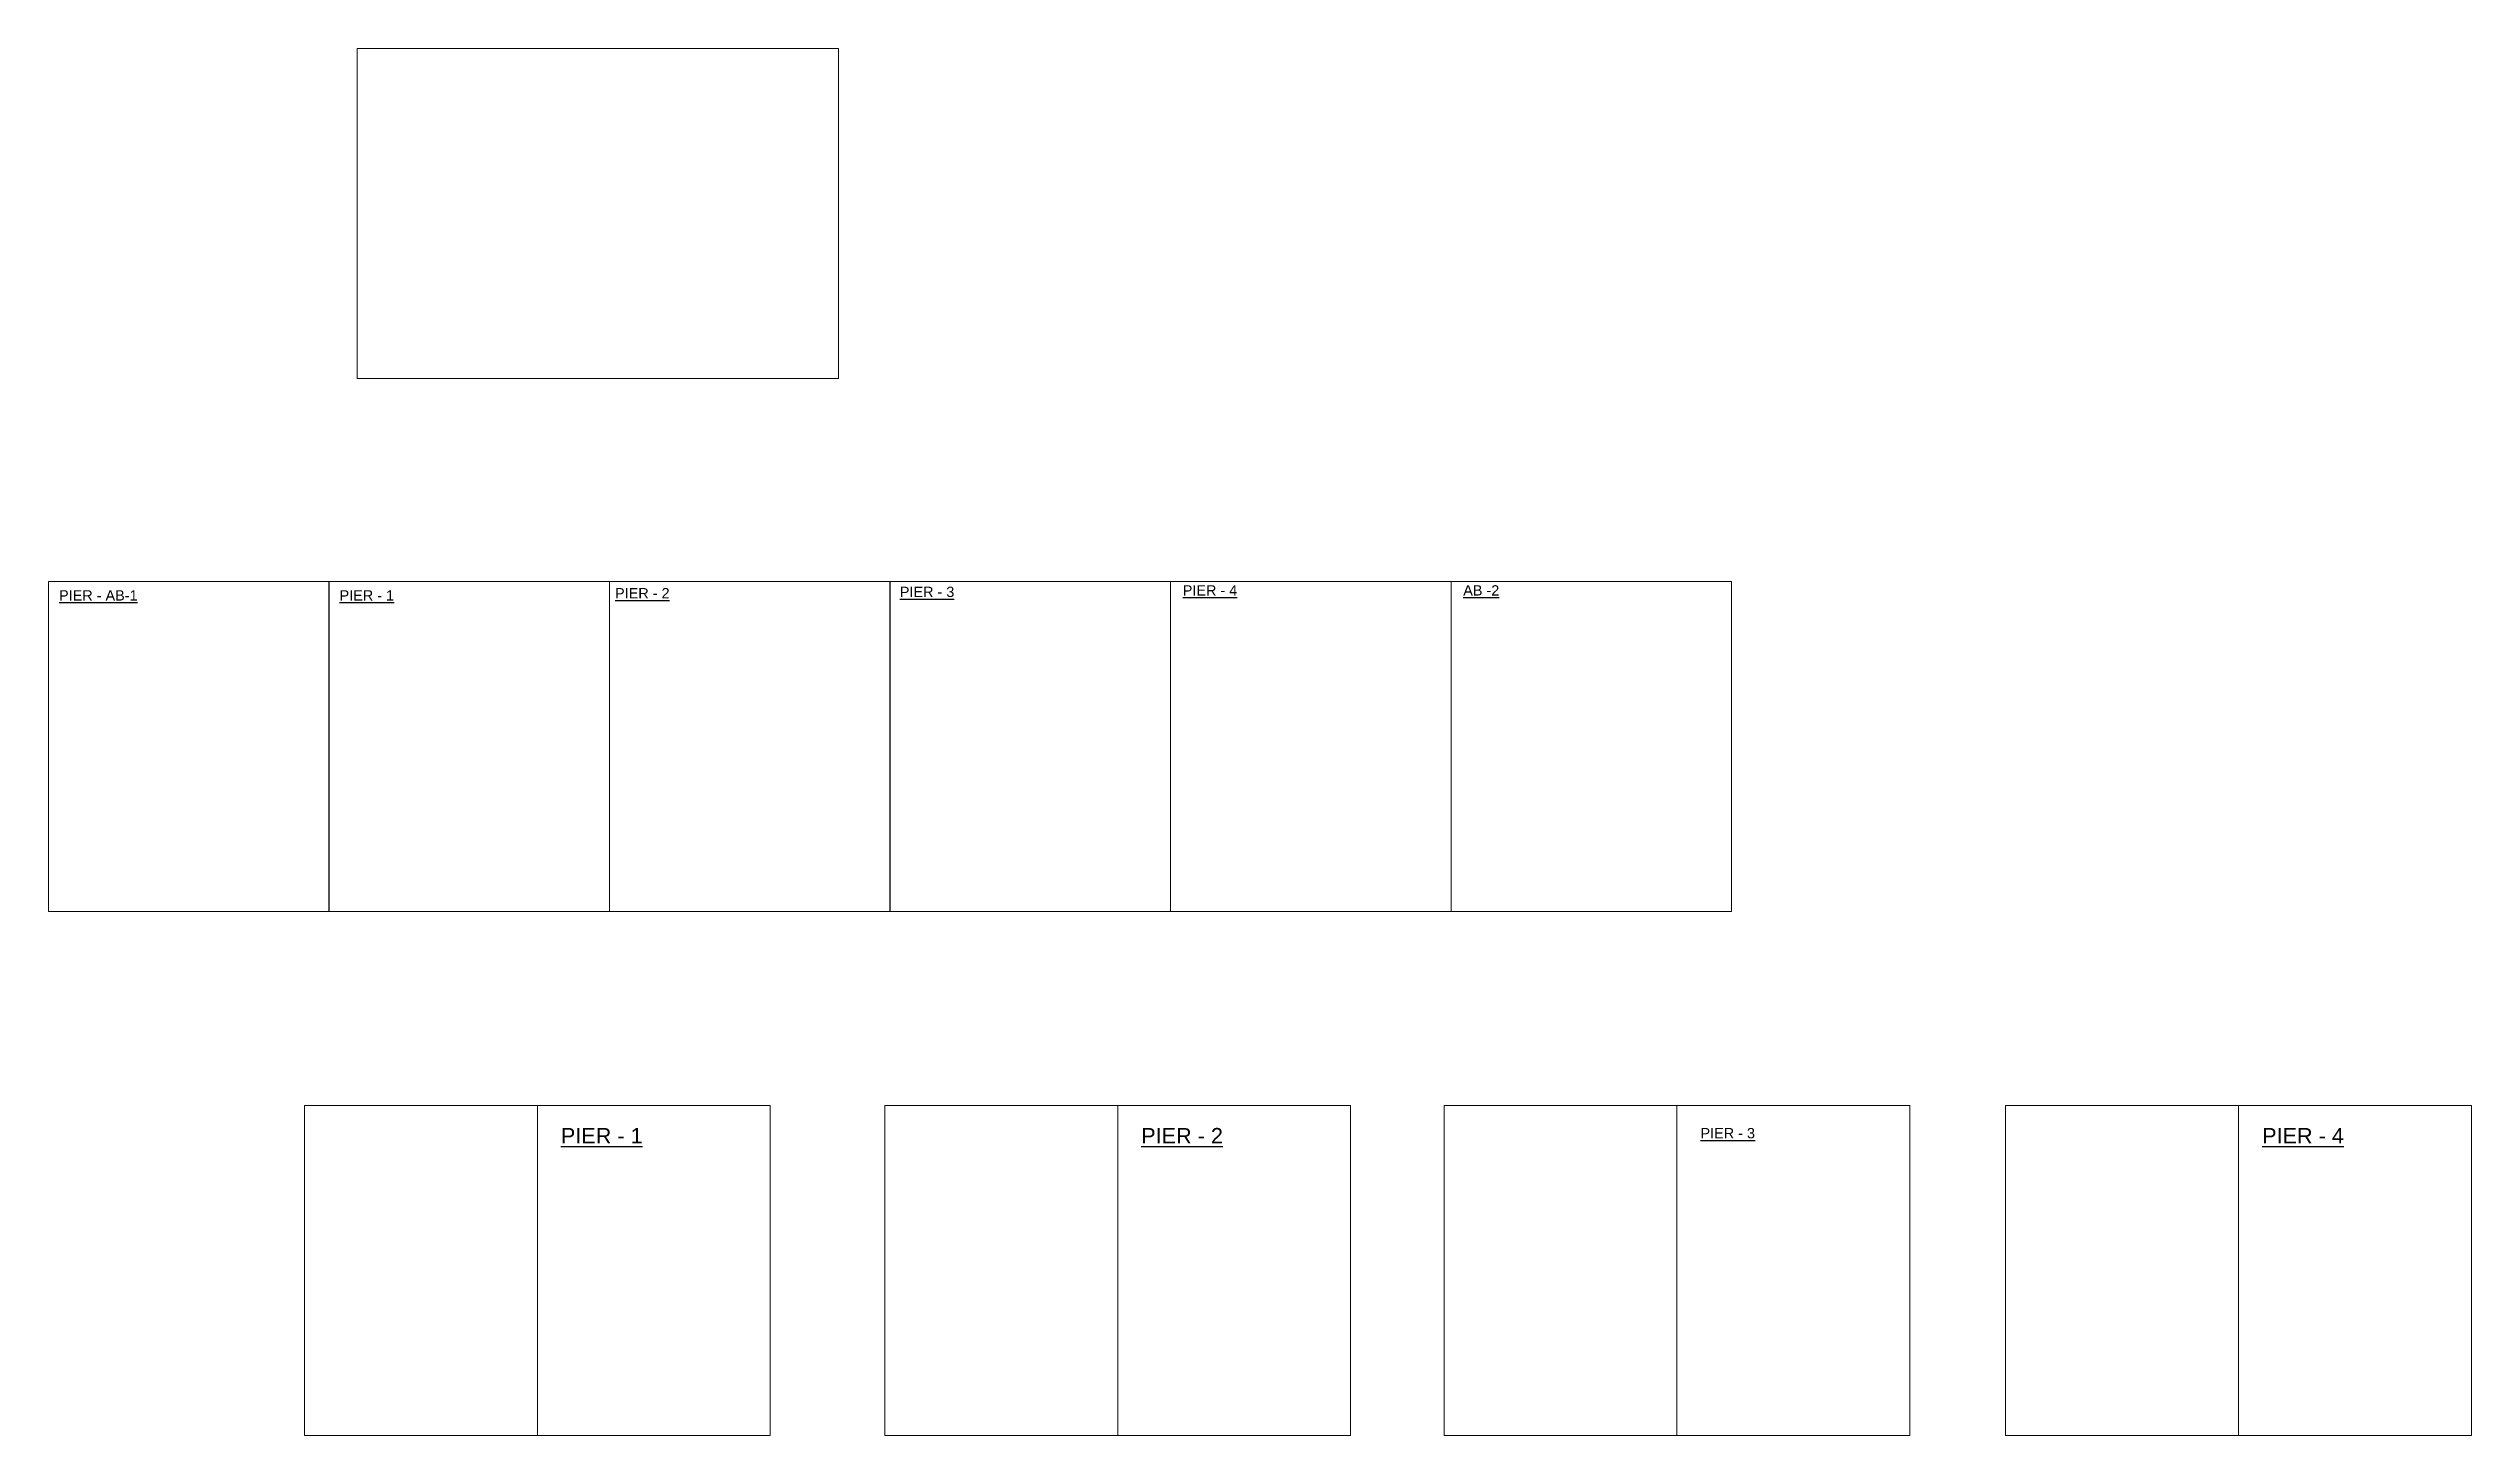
# Paper-space layout 'Layout1' of a CAD drawing. Header units: inches. Extents: x -3.9 to 43, y 0.8 to 27.7.
import ezdxf

# ---------------------------------------------------------------- set-up
doc = ezdxf.new("R2010")
doc.units = ezdxf.units.IN
doc.header["$MEASUREMENT"] = 0
doc.styles.get("Standard").update_dxf_attribs({"font": 'arial.ttf'})

psp = doc.layouts.get("Layout1")

# ---------------------------------------------------------------- texts
at = {"attachment_point": 1}
for s, insert, char_height in [('{\\LPIER - AB-1}', (-3.704, 17.186), 0.2), ('{\\LPIER - 1}', (1.732, 17.186), 0.2), ('{\\LPIER - 2}', (7.07, 17.229), 0.2), ('{\\LPIER - 3}', (12.588, 17.255), 0.2), ('{\\LPIER - 4}', (18.07, 17.284), 0.2), ('{\\LAB -2}', (23.505, 17.284), 0.2), ('{\\LPIER - 1}', (6.02, 6.762), 0.3), ('{\\LPIER - 2}', (17.265, 6.762), 0.3), ('{\\LPIER - 3}', (28.103, 6.762), 0.2), ('{\\LPIER - 4}', (38.985, 6.762), 0.3)]:
    psp.add_mtext_dynamic_manual_height_columns(s, width=4.56049, gutter_width=1, heights=[0], dxfattribs=dict(at, insert=insert, char_height=char_height))

# ---------------------------------------------------------------- viewports
at = {"layer": '0'}
for center, size, view_center_point, view_height, status in [((6.736, 24.489), (9.323, 6.4), (295.6334, 203.3965), 140.483468, 15), ((-1.191, 14.157), (5.436, 6.4), (394.6455, 214.3801), 15.27364, 14), ((4.244, 14.157), (5.436, 6.4), (437.5222, 215.3786), 16.95374, 10), ((9.68, 14.157), (5.436, 6.4), (481.8957, 216.3279), 16.01761, 11), ((15.115, 14.157), (5.436, 6.4), (527.4099, 216.4826), 15.73697, 13), ((20.551, 14.157), (5.436, 6.4), (572.3098, 215.8731), 14.8417, 12), ((25.986, 14.157), (5.436, 6.4), (616.4549, 214.51), 13.96868, 16), ((7.821, 4), (4.514, 6.4), (438.5676, 185.3004), 27.33995, 3), ((14.552, 4), (4.514, 6.4), (482.7721, 213.5013), 16.52318, 5), ((19.066, 4), (4.514, 6.4), (482.425, 180.3868), 28.28483, 4), ((25.39, 4), (4.514, 6.4), (527.5468, 214.4884), 15.44918, 6), ((29.904, 4), (4.514, 6.4), (527.6996, 192.0299), 27.0004, 7), ((36.272, 4), (4.514, 6.4), (572.5157, 213.9964), 15.44918, 9), ((40.786, 4), (4.514, 6.4), (572.7176, 189.7209), 29.03679, 8)]:
    psp.add_viewport(center=center, size=size, view_center_point=view_center_point, view_height=view_height, status=status, dxfattribs=at)
psp.add_viewport(center=(3.307, 4), size=(4.514, 6.4), view_center_point=(437.3956, 213.5107), view_height=14.48808, dxfattribs=at)

doc.saveas('drawing.dxf')
